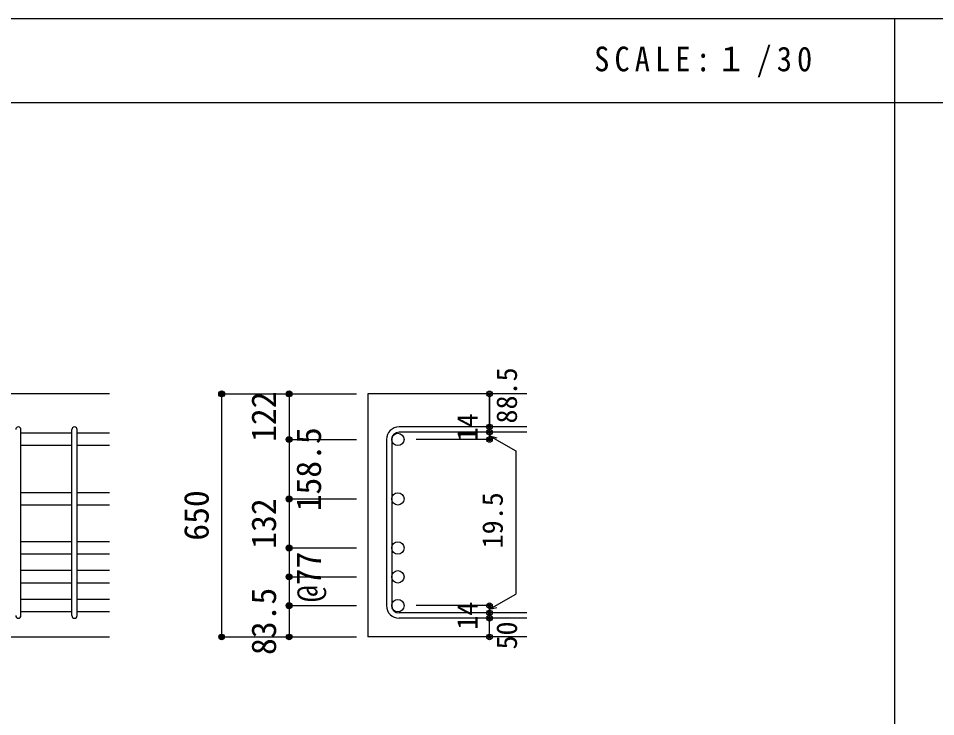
# Model space of a CAD drawing. Units: millimetres at full size, sheet at 1:30; details may follow other scales. Extents: x -5973 to 5954, y -4195 to 4201.
# Drawn here: x -3464 to -1014, y 2336 to 4201 of the extents above; entities that cross this region are included whole.
import ezdxf
from ezdxf.enums import TextEntityAlignment as Align

# ---------------------------------------------------------------- set-up
doc = ezdxf.new("R2010")
doc.units = ezdxf.units.MM
doc.header["$LTSCALE"] = 30
doc.header["$PDMODE"] = 32
doc.header["$PDSIZE"] = 15
for name, color, linetype in [('0-1_躯体線', 2, 'Continuous'), ('0-5_基礎梁筋', 7, 'Continuous'), ('0-6_スタラップ筋', 7, 'Continuous'), ('0-D_寸法', 4, 'Continuous'), ('6-7_文字', 7, 'Continuous'), ('F-0_枠', 6, 'Continuous')]:
    doc.layers.add(name, color=color, linetype=linetype)
doc.styles.add('ＭＳ ゴシック', font='')
doc.styles.get('ＭＳ ゴシック').set_extended_font_data('MS Gothic')

msp = doc.modelspace()

# ---------------------------------------------------------------- linework, layer by layer
at = {"layer": '0-1_躯体線'}
for p, q in [((-3220.8, 3198.3), (-4970.8, 3198.3)), ((-2105.8, 3198.3), (-2530.8, 3198.3)), ((-2530.8, 3198.3), (-2530.8, 2549.3)), ((-3620.8, 2549.3), (-3220.8, 2549.3)), ((-2105.8, 2549.3), (-2530.8, 2549.3))]:
    msp.add_line(p, q, dxfattribs=at)
at = {"layer": '0-5_基礎梁筋'}
for p, q in [((-3320.8, 3093.1), (-3456.8, 3093.1)), ((-3220.8, 3093.1), (-3306.8, 3093.1)), ((-3320.8, 3060.1), (-3456.8, 3060.1)), ((-3220.8, 3060.1), (-3306.8, 3060.1)), ((-3320.8, 2934.3), (-3456.8, 2934.3)), ((-3220.8, 2934.3), (-3306.8, 2934.3)), ((-3320.8, 2901.3), (-3456.8, 2901.3)), ((-3220.8, 2901.3), (-3306.8, 2901.3)), ((-3320.8, 2803.3), (-3456.8, 2803.3)), ((-3220.8, 2803.3), (-3306.8, 2803.3)), ((-3320.8, 2770.3), (-3456.8, 2770.3)), ((-3220.8, 2770.3), (-3306.8, 2770.3)), ((-3320.8, 2726.3), (-3456.8, 2726.3)), ((-3220.8, 2726.3), (-3306.8, 2726.3)), ((-3320.8, 2693.3), (-3456.8, 2693.3)), ((-3220.8, 2693.3), (-3306.8, 2693.3)), ((-3320.8, 2649.3), (-3456.8, 2649.3)), ((-3220.8, 2649.3), (-3306.8, 2649.3)), ((-3320.8, 2616.3), (-3456.8, 2616.3)), ((-3220.8, 2616.3), (-3306.8, 2616.3))]:
    msp.add_line(p, q, dxfattribs=at)
at = {"layer": '0-5_基礎梁筋', "color": 3}
for centre in [(-2450.3, 3076.6), (-2450.3, 2917.8), (-2450.3, 2786.8), (-2450.3, 2709.8), (-2450.3, 2632.8)]:
    msp.add_circle(centre, 16.5, dxfattribs=at)
at = {"layer": '0-6_スタラップ筋'}
for p, q in [((-3456.8, 2606.3), (-3456.8, 3103.1)), ((-3320.8, 2606.3), (-3320.8, 3103.1)), ((-3306.8, 2606.3), (-3306.8, 3103.1)), ((-2105.8, 3110.1), (-2447.3, 3110.1)), ((-2105.8, 3096.1), (-2447.3, 3096.1)), ((-2480.8, 3076.6), (-2480.8, 2632.8)), ((-2466.8, 3076.6), (-2466.8, 2632.8)), ((-2105.8, 2613.3), (-2447.3, 2613.3)), ((-2105.8, 2599.3), (-2447.3, 2599.3))]:
    msp.add_line(p, q, dxfattribs=at)
for centre, radius, start, end in [((-3463.8, 3103.1), 7, 0, 180), ((-3313.8, 3103.1), 7, 0, 180), ((-2447.3, 3076.6), 33.5, 90, 180), ((-2447.3, 3076.6), 19.5, 90, 180), ((-2447.3, 2632.8), 33.5, 180, 270), ((-2447.3, 2632.8), 19.5, 180, 270), ((-3463.8, 2606.3), 7, 180, 0), ((-3313.8, 2606.3), 7, 180, 0)]:
    msp.add_arc(centre, radius, start, end, dxfattribs=at)
at = {"layer": '0-D_寸法'}
for p, q in [((-2920.8, 3198.3), (-2740.8, 3198.3)), ((-2920.8, 3198.3), (-2740.8, 3198.3)), ((-2920.8, 2549.3), (-2920.8, 3198.3)), ((-2740.8, 3198.3), (-2560.8, 3198.3)), ((-2740.8, 3198.3), (-2560.8, 3198.3)), ((-2205.8, 3096.1), (-2205.8, 3110.1)), ((-2205.8, 3096.1), (-2205.8, 3076.6)), ((-2740.8, 3076.6), (-2560.8, 3076.6)), ((-2740.8, 3076.6), (-2560.8, 3076.6)), ((-2205.8, 3076.6), (-2401.89, 3076.6)), ((-2205.8, 3086.35), (-2186.48, 3081.18)), ((-2205.8, 3086.35), (-2135.74, 3045.9)), ((-2135.74, 3045.9), (-2135.74, 2663.5)), ((-2740.8, 2917.8), (-2560.8, 2917.8)), ((-2740.8, 2917.8), (-2560.8, 2917.8)), ((-2740.8, 2786.8), (-2560.8, 2786.8)), ((-2740.8, 2786.8), (-2740.8, 2709.8)), ((-2740.8, 2709.8), (-2560.8, 2709.8)), ((-2740.8, 2709.8), (-2740.8, 2632.8)), ((-2205.8, 2623.05), (-2135.74, 2663.5)), ((-2740.8, 2632.8), (-2560.8, 2632.8)), ((-2740.8, 2632.8), (-2740.8, 2549.3)), ((-2205.8, 2632.8), (-2401.89, 2632.8)), ((-2205.8, 2613.3), (-2205.8, 2632.8)), ((-2205.8, 2623.05), (-2186.48, 2628.23)), ((-2205.8, 2599.3), (-2205.8, 2613.3)), ((-2205.8, 2549.3), (-2205.8, 2599.3)), ((-2920.8, 2549.3), (-2740.8, 2549.3)), ((-2740.8, 2549.3), (-2560.8, 2549.3))]:
    msp.add_line(p, q, dxfattribs=at)
for points in [[(-2740.8, 3198.3), (-2740.8, 3076.6), (-2740.8, 2917.8), (-2740.8, 2786.8)], [(-2205.8, 3198.3), (-2205.8, 3110.1), (-2205.8, 3198.3)]]:
    msp.add_lwpolyline(points, dxfattribs=at)
for centre, radius in [((-2920.8, 3198.3), 8), ((-2920.8, 3198.3), 7.2), ((-2920.8, 3198.3), 6.4), ((-2920.8, 3198.3), 5.6), ((-2920.8, 3198.3), 4.8), ((-2920.8, 3198.3), 4), ((-2920.8, 3198.3), 3.2), ((-2920.8, 3198.3), 2.4), ((-2920.8, 3198.3), 1.6), ((-2920.8, 3198.3), 0.8), ((-2740.8, 3198.3), 8), ((-2740.8, 3198.3), 7.2), ((-2740.8, 3198.3), 6.4), ((-2740.8, 3198.3), 5.6), ((-2740.8, 3198.3), 4.8), ((-2740.8, 3198.3), 4), ((-2740.8, 3198.3), 3.2), ((-2740.8, 3198.3), 2.4), ((-2740.8, 3198.3), 1.6), ((-2740.8, 3198.3), 0.8), ((-2205.8, 3198.3), 4), ((-2205.8, 3198.3), 3.6), ((-2205.8, 3198.3), 3.2), ((-2205.8, 3198.3), 2.8), ((-2205.8, 3198.3), 2.4), ((-2205.8, 3198.3), 2), ((-2205.8, 3198.3), 1.6), ((-2205.8, 3198.3), 1.2), ((-2205.8, 3198.3), 0.8), ((-2205.8, 3198.3), 0.4), ((-2205.8, 3110.1), 4), ((-2205.8, 3110.1), 3.6), ((-2205.8, 3110.1), 3.2), ((-2205.8, 3110.1), 2.8), ((-2205.8, 3110.1), 2.4), ((-2205.8, 3110.1), 2), ((-2205.8, 3110.1), 1.6), ((-2205.8, 3110.1), 1.2), ((-2205.8, 3110.1), 0.8), ((-2205.8, 3096.1), 4), ((-2205.8, 3096.1), 3.6), ((-2205.8, 3096.1), 3.2), ((-2205.8, 3096.1), 2.8), ((-2205.8, 3096.1), 2.4), ((-2205.8, 3096.1), 2), ((-2205.8, 3096.1), 1.6), ((-2205.8, 3096.1), 1.2), ((-2205.8, 3096.1), 0.8), ((-2205.8, 3110.1), 0.4), ((-2205.8, 3096.1), 0.4), ((-2740.8, 3076.6), 8), ((-2740.8, 3076.6), 7.2), ((-2740.8, 3076.6), 6.4), ((-2740.8, 3076.6), 5.6), ((-2740.8, 3076.6), 4.8), ((-2740.8, 3076.6), 4), ((-2740.8, 3076.6), 3.2), ((-2740.8, 3076.6), 2.4), ((-2740.8, 3076.6), 1.6), ((-2740.8, 3076.6), 0.8), ((-2205.8, 3076.6), 4), ((-2205.8, 3076.6), 3.6), ((-2205.8, 3076.6), 3.2), ((-2205.8, 3076.6), 2.8), ((-2205.8, 3076.6), 2.4), ((-2205.8, 3076.6), 2), ((-2205.8, 3076.6), 1.6), ((-2205.8, 3076.6), 1.2), ((-2205.8, 3076.6), 0.8), ((-2205.8, 3076.6), 0.4), ((-2740.8, 2917.8), 8), ((-2740.8, 2917.8), 7.2), ((-2740.8, 2917.8), 6.4), ((-2740.8, 2917.8), 5.6), ((-2740.8, 2917.8), 4.8), ((-2740.8, 2917.8), 4), ((-2740.8, 2917.8), 3.2), ((-2740.8, 2917.8), 2.4), ((-2740.8, 2917.8), 1.6), ((-2740.8, 2917.8), 0.8), ((-2740.8, 2786.8), 8), ((-2740.8, 2786.8), 7.2), ((-2740.8, 2786.8), 6.4), ((-2740.8, 2786.8), 5.6), ((-2740.8, 2786.8), 4.8), ((-2740.8, 2786.8), 4), ((-2740.8, 2786.8), 3.2), ((-2740.8, 2786.8), 2.4), ((-2740.8, 2786.8), 1.6), ((-2740.8, 2786.8), 0.8), ((-2740.8, 2709.8), 8), ((-2740.8, 2709.8), 7.2), ((-2740.8, 2709.8), 6.4), ((-2740.8, 2709.8), 5.6), ((-2740.8, 2709.8), 4.8), ((-2740.8, 2709.8), 4), ((-2740.8, 2709.8), 3.2), ((-2740.8, 2709.8), 2.4), ((-2740.8, 2709.8), 1.6), ((-2740.8, 2709.8), 0.8), ((-2740.8, 2632.8), 8), ((-2740.8, 2632.8), 7.2), ((-2740.8, 2632.8), 6.4), ((-2740.8, 2632.8), 5.6), ((-2740.8, 2632.8), 4.8), ((-2740.8, 2632.8), 4), ((-2740.8, 2632.8), 3.2), ((-2740.8, 2632.8), 2.4), ((-2740.8, 2632.8), 1.6), ((-2740.8, 2632.8), 0.8), ((-2205.8, 2632.8), 4), ((-2205.8, 2632.8), 3.6), ((-2205.8, 2632.8), 3.2), ((-2205.8, 2632.8), 2.8), ((-2205.8, 2632.8), 2.4), ((-2205.8, 2632.8), 2), ((-2205.8, 2632.8), 1.6), ((-2205.8, 2632.8), 1.2), ((-2205.8, 2632.8), 0.8), ((-2205.8, 2632.8), 0.4), ((-2205.8, 2613.3), 4), ((-2205.8, 2599.3), 4), ((-2205.8, 2613.3), 3.6), ((-2205.8, 2599.3), 3.6), ((-2205.8, 2613.3), 3.2), ((-2205.8, 2599.3), 3.2), ((-2205.8, 2613.3), 2.8), ((-2205.8, 2599.3), 2.8), ((-2205.8, 2613.3), 2.4), ((-2205.8, 2599.3), 2.4), ((-2205.8, 2613.3), 2), ((-2205.8, 2599.3), 2), ((-2205.8, 2613.3), 1.6), ((-2205.8, 2599.3), 1.6), ((-2205.8, 2613.3), 1.2), ((-2205.8, 2599.3), 1.2), ((-2205.8, 2613.3), 0.8), ((-2205.8, 2599.3), 0.8), ((-2205.8, 2613.3), 0.4), ((-2205.8, 2599.3), 0.4), ((-2920.8, 2549.3), 7.2), ((-2920.8, 2549.3), 6.4), ((-2920.8, 2549.3), 5.6), ((-2920.8, 2549.3), 4.8), ((-2920.8, 2549.3), 4), ((-2920.8, 2549.3), 3.2), ((-2920.8, 2549.3), 2.4), ((-2920.8, 2549.3), 1.6), ((-2920.8, 2549.3), 0.8), ((-2740.8, 2549.3), 7.2), ((-2740.8, 2549.3), 6.4), ((-2740.8, 2549.3), 5.6), ((-2740.8, 2549.3), 4.8), ((-2740.8, 2549.3), 4), ((-2740.8, 2549.3), 3.2), ((-2740.8, 2549.3), 2.4), ((-2740.8, 2549.3), 1.6), ((-2740.8, 2549.3), 0.8), ((-2205.8, 2549.3), 4), ((-2205.8, 2549.3), 3.6), ((-2205.8, 2549.3), 3.2), ((-2205.8, 2549.3), 2.8), ((-2205.8, 2549.3), 2.4), ((-2205.8, 2549.3), 2), ((-2205.8, 2549.3), 1.6), ((-2205.8, 2549.3), 1.2), ((-2205.8, 2549.3), 0.8), ((-2205.8, 2549.3), 0.4)]:
    msp.add_circle(centre, radius, dxfattribs=at)
at = {"layer": '0-D_寸法', "color": 7}
for p in [(-2920.8, 3198.3), (-2740.8, 3198.3), (-2205.8, 3198.3), (-2205.8, 3110.1), (-2205.8, 3096.1), (-2740.8, 3076.6), (-2205.8, 3076.6), (-2740.8, 2917.8), (-2740.8, 2786.8), (-2740.8, 2786.8), (-2740.8, 2709.8), (-2740.8, 2709.8), (-2740.8, 2632.8), (-2740.8, 2632.8), (-2205.8, 2632.8), (-2205.8, 2613.3), (-2205.8, 2599.3), (-2920.8, 2549.3), (-2740.8, 2549.3), (-2205.8, 2549.3)]:
    msp.add_point(p, dxfattribs=at)
at = {"layer": 'F-0_枠'}
msp.add_line((-5972.88, 4201.15), (5954.1, 4201.15), dxfattribs=at)
at = {"layer": 'F-0_枠', "color": 2}
for p, q in [((-1124.64, 4201.15), (-1124.64, -4195.24)), ((-5972.88, 3976.15), (3723.6, 3976.15))]:
    msp.add_line(p, q, dxfattribs=at)

# ---------------------------------------------------------------- texts
at = {"layer": '0-D_寸法', "style": 'ＭＳ ゴシック'}
for s, height, p in [('88.5', 54.99, (-2115.8, 3119.3)), ('122', 65.98, (-2755.8, 3069.95)), ('14', 54.99, (-2221.03, 3071.44)), ('158.5', 65.98, (-2635.8, 2884.7)), ('650', 65.98, (-2935.8, 2806.3)), ('132', 65.98, (-2755.8, 2784.8)), ('19.5', 54.99, (-2153.61, 2785.91)), ('@77', 65.98, (-2635.8, 2642.3)), ('83.5', 65.98, (-2755.8, 2501.05)), ('14', 54.99, (-2221.06, 2568.62)), ('50', 54.99, (-2115.8, 2515.8))]:
    msp.add_text(s, height=height, rotation=90, dxfattribs=at).set_placement(p, align=Align.BOTTOM_LEFT)
at = {"layer": '6-7_文字', "color": 2, "insert": (-1925.98, 4043.65), "char_height": 65.98, "attachment_point": 7, "style": 'ＭＳ ゴシック'}
msp.add_mtext('\\T1.34;\\W0.9;SCALE:１/30', dxfattribs=at)

doc.saveas('drawing.dxf')
